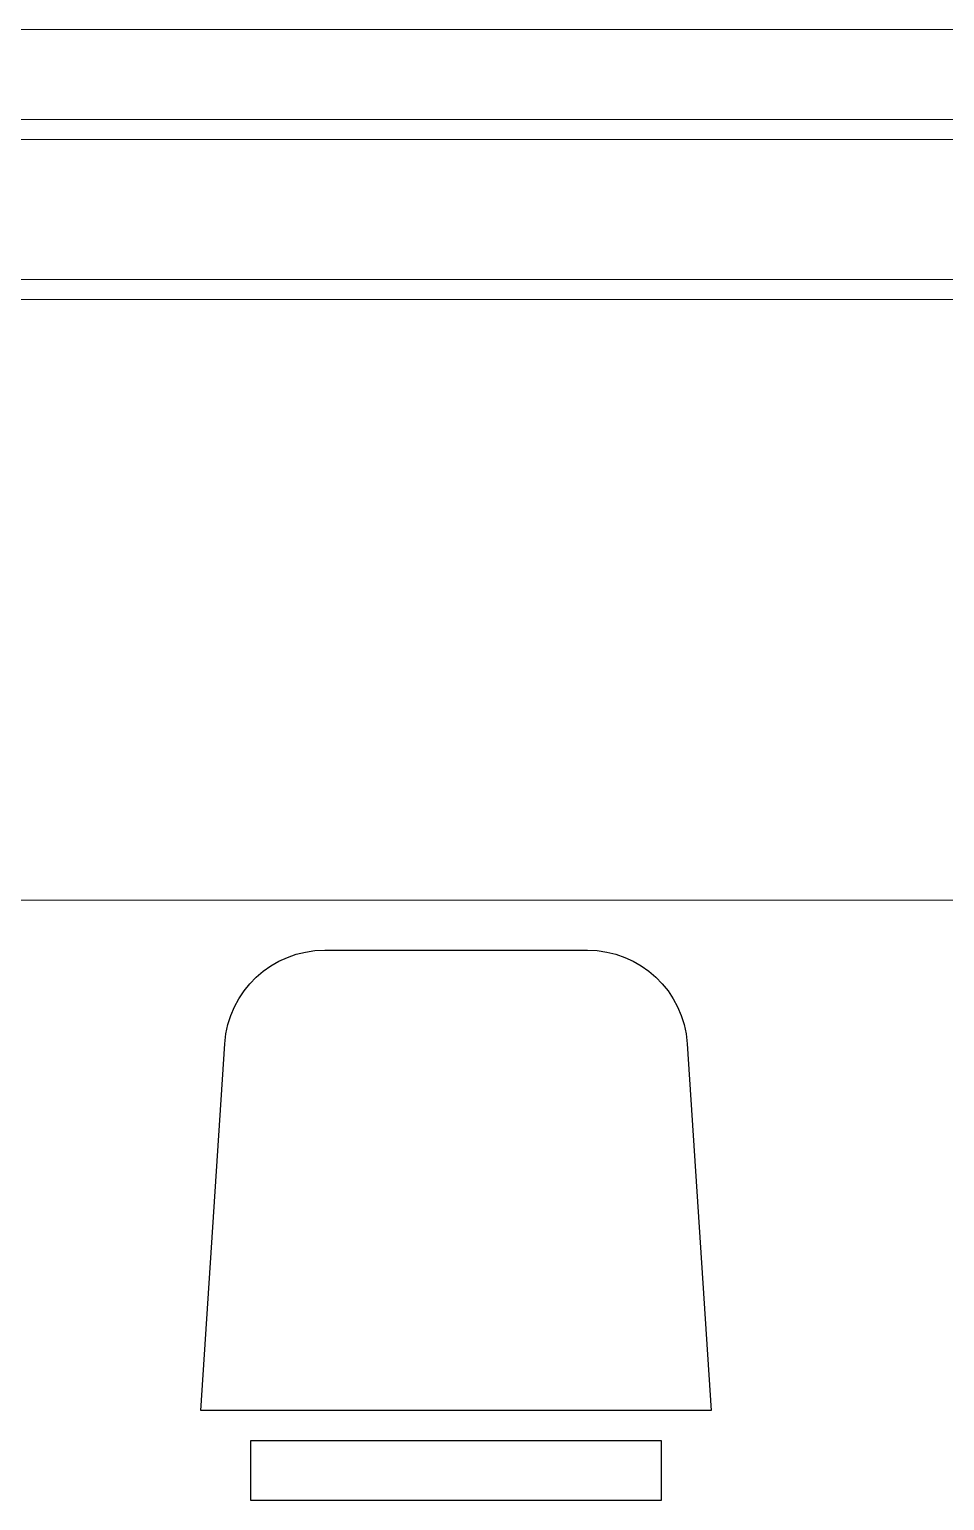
# Model space of a CAD drawing. Extents: x -1286 to 34975, y -230 to 6637.
# Drawn here: x 3693.2 to 3784.7, y 1212.5 to 1359.5 of the extents above; entities that cross this region are included whole.
import ezdxf

# ---------------------------------------------------------------- set-up
doc = ezdxf.new("R2010")
doc.units = 0
doc.header["$LTSCALE"] = 20
doc.layers.get('0').update_dxf_attribs({"color": 9, "lineweight": 9})
for name, color, linetype, lineweight in [('05', 9, 'Continuous', 9), ('12', 9, 'Continuous', 9), ('15', 9, 'Continuous', 9)]:
    doc.layers.add(name, color=color, linetype=linetype, lineweight=lineweight)

# ---------------------------------------------------------------- blocks, each defined once
blk = doc.blocks.new('m-vw-sandalye')
at = {"lineweight": -3, "ltscale": 0.5}
blk.add_lwpolyline([(-20.5, 0), (20.5, 0), (20.5, -6), (-20.5, -6)], close=True, dxfattribs=at)
blk.add_lwpolyline([(-25.5, -9), (25.5, -9), (23.11, -45.65, -0.395265), (13.13, -55), (-13.13, -55, -0.395265), (-23.11, -45.65)], format="xyb", close=True, dxfattribs=at)
blk = doc.blocks.new('p-birim')
blk.add_lwpolyline([(0, 0), (1, 0), (1, 1), (0, 1)], close=True)

msp = doc.modelspace()

# ---------------------------------------------------------------- linework, layer by layer
at = {"layer": '12'}
msp.add_lwpolyline([(3618.84, 1349.5), (3618.84, 1359.5), (4013.84, 1359.5), (4013.84, 1334.5), (3618.84, 1334.5), (3618.84, 1349.5)], close=True, dxfattribs=at)
at = {"layer": '15'}
msp.add_lwpolyline([(3618.84, 1350.5), (4013.84, 1350.5), (4013.84, 1348.5), (3618.84, 1348.5)], close=True, dxfattribs=at)

# ---------------------------------------------------------------- block references
at = {"layer": '05', "xscale": 60, "yscale": 400, "rotation": 270}
msp.add_blockref('p-birim', (3613.84, 1332.5), dxfattribs=at)
at = {"layer": '05', "lineweight": -3, "extrusion": (0, 0, -1), "xscale": -1, "zscale": -1, "rotation": 180}
msp.add_blockref('m-vw-sandalye', (-3735.84, 1212.5), dxfattribs=at)

doc.saveas('drawing.dxf')
